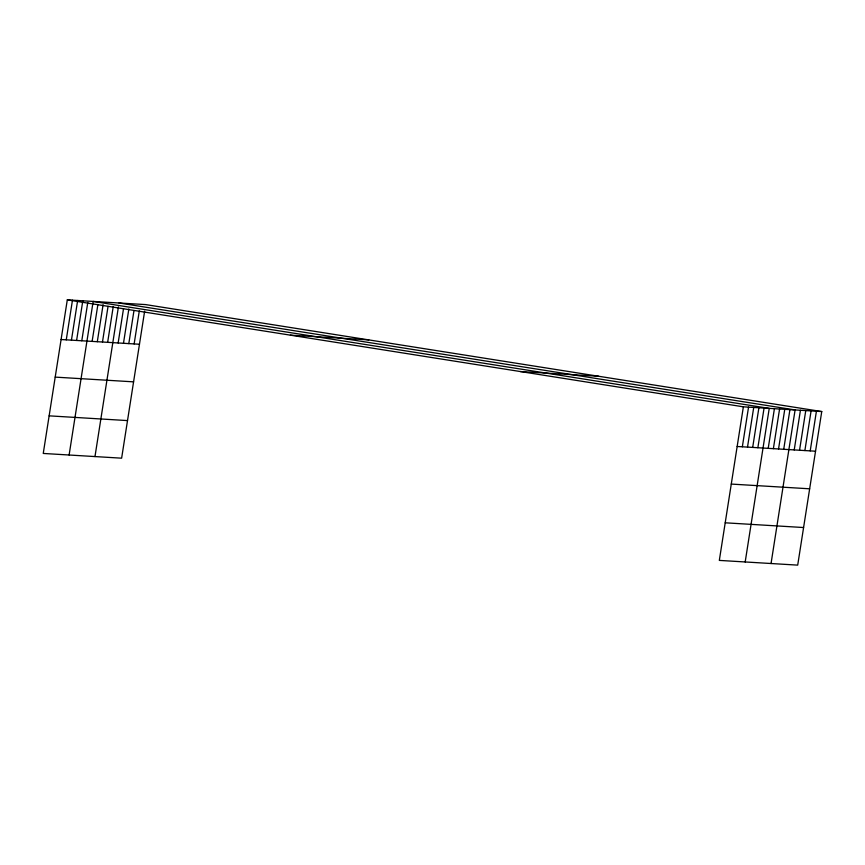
<?xml version="1.0" encoding="UTF-8"?>
<svg xmlns="http://www.w3.org/2000/svg" width="865" height="865" viewBox="0 0 865 865"><rect width="100%" height="100%" fill="white"/><g stroke="black" fill="none" stroke-linecap="round" stroke-linejoin="round"><path stroke-width="1.3" d="M821.75 411.556L743.37 406.82L719.323 560.401L797.703 565.126L821.75 411.556L145.677 304.599L67.297 299.874L43.25 453.444L121.63 458.18L144.639 311.205M66.259 339.837L72.476 300.177M71.438 340.14L77.645 300.49M76.607 340.453L82.813 300.804M81.786 340.767L87.787 302.436M69.114 455.012L93.16 301.431L769.234 408.388L745.187 561.969M92.123 341.394L97.918 304.383M97.302 341.707L103.097 304.696M102.47 342.021L108.06 306.329M107.649 342.335L113.228 306.643M94.977 456.569L118.408 306.956M118.148 342.962L123.533 308.6M123.479 343.286L128.863 308.924M128.809 343.61L133.978 310.567M134.14 343.924L139.308 310.881M742.343 446.783L748.549 407.134M747.511 447.097L753.718 407.447M752.68 447.41L758.897 407.761M757.859 447.724L764.065 408.075M768.207 448.351L774.413 408.691M773.375 448.665L779.581 409.004M778.543 448.967L784.76 409.318M783.722 449.281L789.929 409.632M771.05 563.526L795.097 409.945L119.024 302.988M794.221 449.919L800.428 410.269M799.552 450.243L805.758 410.583M804.883 450.557L811.089 410.907M810.213 450.881L816.419 411.232M290.402 335.166L368.782 339.891M61.091 339.523L139.47 344.248M520.265 371.528L598.645 376.253M55.198 377.118L133.578 381.843M737.164 446.481L815.544 451.206M49.132 415.849L127.512 420.585M731.282 484.076L809.651 488.801M725.216 522.806L803.585 527.531M67.297 299.874L743.37 406.82"/></g></svg>
